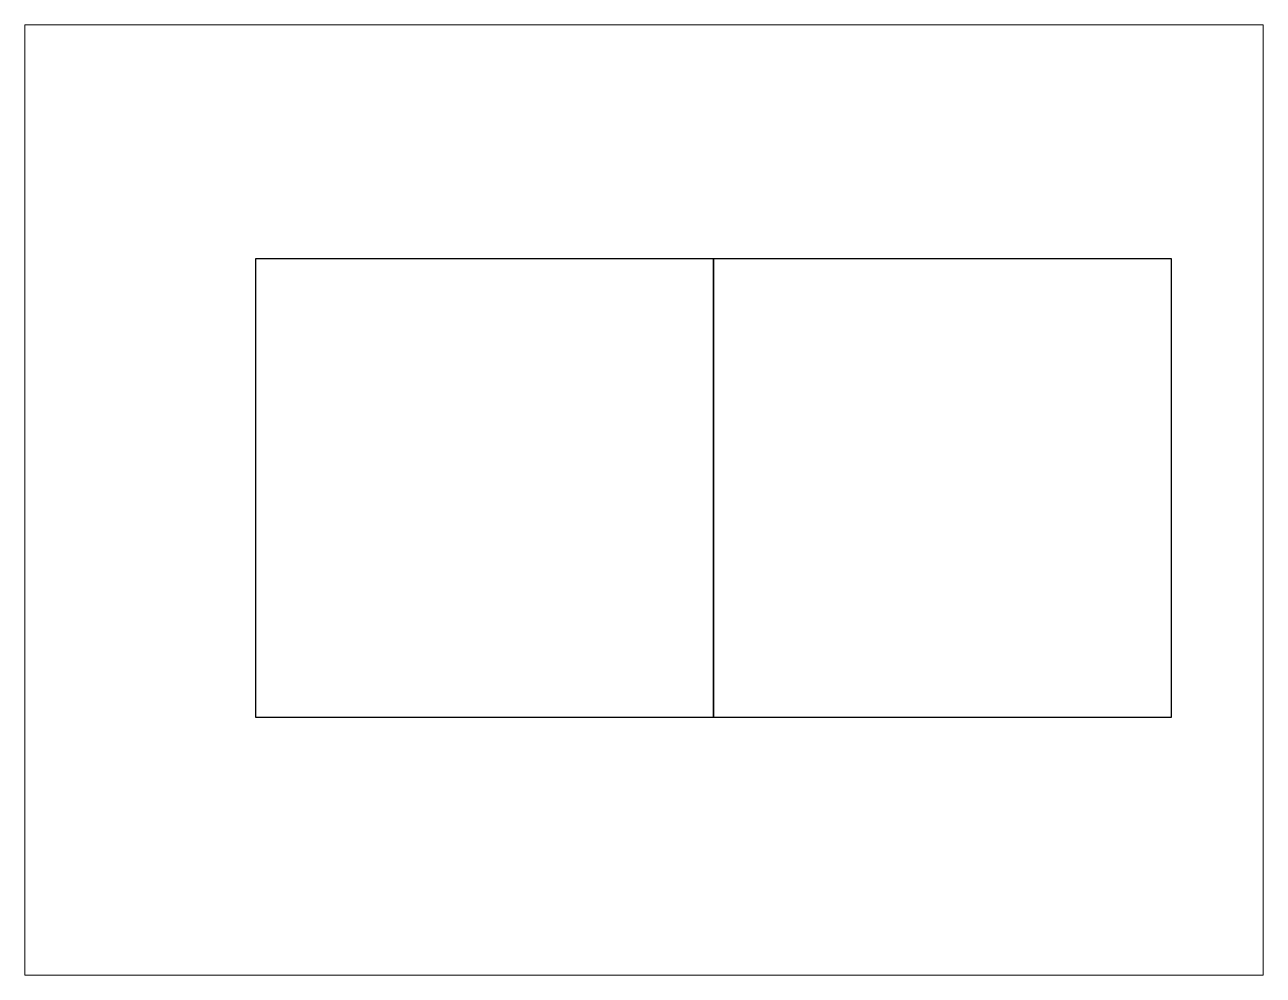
# Paper-space layout '2y4 (2)' of a CAD drawing. Header units: millimetres. Extents: x -3 to 267, y -2 to 205.
# The model-space entities are those that its viewports show. They can reach past a viewport. Long polylines and large blocks are cut down to what shows.
import ezdxf

# ---------------------------------------------------------------- set-up
doc = ezdxf.new("R2010")
doc.units = ezdxf.units.MM

msp = doc.modelspace()

# ---------------------------------------------------------------- linework, layer by layer
for points in [[(2267.45, 2085.58), (2367.45, 2085.58), (2367.45, 2185.58), (2267.45, 2185.58)], [(2267.45, 1985.58), (2367.45, 1985.58), (2367.45, 2085.58), (2267.45, 2085.58)]]:
    msp.add_lwpolyline(points, close=True)

psp = doc.layouts.new('2y4 (2)')

# ---------------------------------------------------------------- viewports
at = {"layer": '0', "view_target_point": (1699.18, 2288.14), "view_twist_angle": 270}
psp.add_viewport(center=(132.04, 101.25), size=(270.39, 207.4523), view_center_point=(-217.72, -620.89), view_height=207.4523, dxfattribs=at)

doc.saveas('drawing.dxf')
